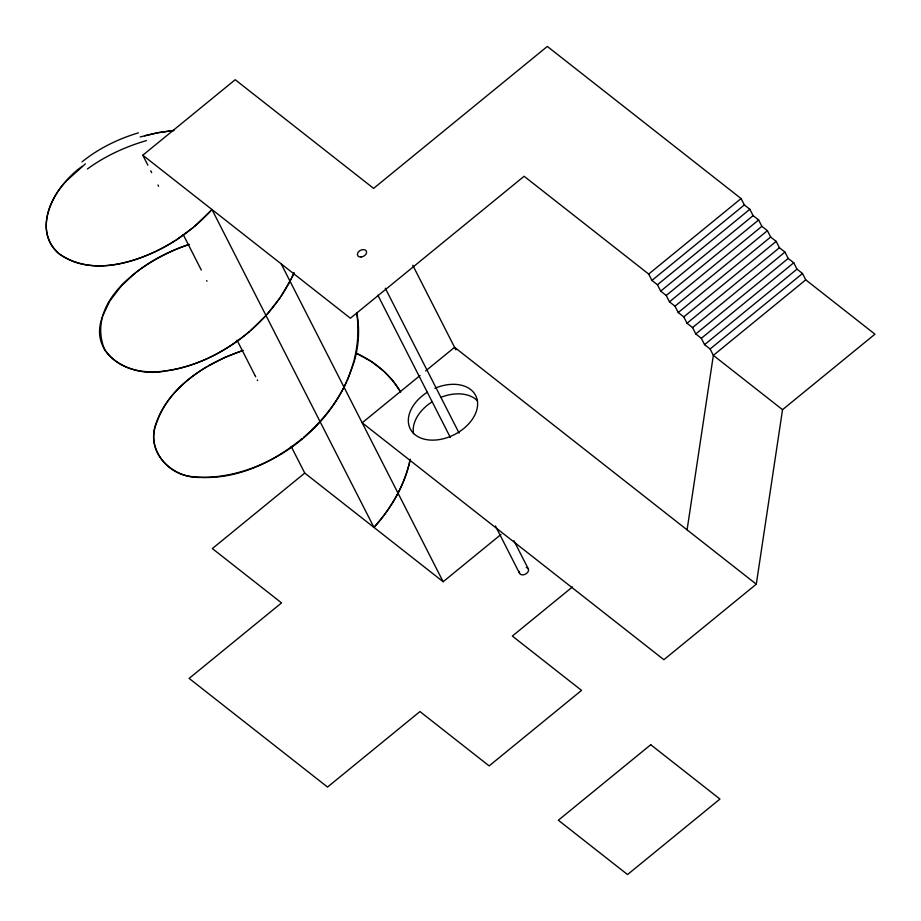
<?xml version="1.0" encoding="UTF-8"?>
<svg xmlns="http://www.w3.org/2000/svg" width="921" height="921" viewBox="0 0 921 921"><rect width="100%" height="100%" fill="white"/><g stroke="black" fill="none" stroke-linecap="round" stroke-linejoin="round"><path stroke-width="1.38" d="M687.089 529.863L713.349 355.356L710.103 348.99L704.565 344.65L701.33 338.295L695.792 333.943L692.557 327.588L687.02 323.236L683.785 316.882L678.247 312.541L675.001 306.186L669.463 301.835L666.228 295.48L660.691 291.128L657.456 284.773L651.918 280.433L648.683 274.067L524.118 176.268L350.394 318.217L142.801 155.223L235.2 79.724L373.604 188.379L547.327 46.441L741.083 198.568L744.329 204.923L749.855 209.274L753.102 215.629L758.639 219.969L761.874 226.336L767.412 230.676L770.647 237.031L776.184 241.383L779.419 247.737L784.957 252.089L788.203 258.444L793.741 262.784L796.976 269.151L802.513 273.491L805.748 279.846L874.95 334.185L782.539 409.684L756.291 584.19L663.88 659.701L362.172 422.808L420.068 375.503M410.271 459.176L409.304 463.482M410.167 459.625C404.814 485.068 391.287 508.254 373.949 527.399L211.991 209.551C196.426 226.647 177.638 240.83 156.846 250.949M354.573 360.41C358.81 344.891 359.904 328.383 356.669 312.576M408.936 464.921C402.857 488.303 390.09 509.578 373.949 527.399M354.182 361.849L347.332 380.396M102.438 316.847C87.61 355.863 132.843 378.554 165.515 370.864M156.731 421.818C145.345 447.618 167.138 475.673 193.94 476.744C233.508 481.476 272.386 463.09 302.295 438.442M102.749 315.868L109.829 300.983L121.1 286.224M157.065 420.839C165.918 397.043 185.984 379.337 207.237 366.535M294.041 272.881L292.038 277.256M293.983 273.03C277.233 310.216 246.022 340.022 209.435 357.567M346.687 381.801C336.625 403.214 321.452 422.025 303.539 437.394M291.347 278.66L280.986 296.412M280.088 297.748L267.067 314.291M66.243 181.241C47.846 199.477 35.597 235.016 59.416 254.046C87.691 274.377 126.258 265.052 155.453 251.629M211.991 209.551L194.331 226.554M265.985 315.5L250.788 330.374M67.118 180.274L85.411 163.857M121.998 285.257L135.076 273.169M249.556 331.445C226.071 351.338 197.531 366.328 166.828 370.691M193.076 227.602L176.095 240.07M425.629 370.956L454.583 347.309L756.291 584.19M501.036 534.422L443.151 581.727L304.747 473.072L212.337 548.571L281.538 602.898L189.139 678.409L327.531 787.064L419.941 711.565L489.143 765.904L581.542 690.393L512.341 636.066L572.471 586.942M648.683 274.067L741.083 198.568M651.918 280.433L744.329 204.923M657.456 284.773L749.855 209.274M660.691 291.128L753.102 215.629M666.228 295.48L758.639 219.969M669.463 301.835L761.874 226.336M675.001 306.186L767.412 230.676M678.247 312.541L770.647 237.031M683.785 316.882L776.184 241.383M687.02 323.236L779.419 247.737M692.557 327.588L784.957 252.089M695.792 333.943L788.203 258.444M701.33 338.295L793.741 262.784M704.565 344.65L796.976 269.151M710.103 348.99L802.513 273.491M805.748 279.846L713.349 355.356L782.539 409.684M82.199 166.333C56.515 184.315 29.714 227.349 59.025 253.724C94.253 278.246 141.661 261.334 174.737 240.934M136.181 272.271C151.965 259.849 170.143 250.639 189.208 244.433M208.549 365.764L225.208 357.267L243.19 350.383M208.042 358.223C176.141 372.924 128.249 382.733 104.672 349.796C84.064 298.657 148.304 257.834 189.07 244.491M242.327 350.671C205.936 363.196 167.806 386.855 155.649 425.479C145.932 453.305 172.929 478.264 199.788 477.4C283.369 478.782 369.217 399.3 356.726 312.91M140.176 136.964L157.341 132.808L173.516 130.46M144.585 135.732L158.044 132.682L173.977 130.425M356.392 353.284L371.531 361.631L383.654 371.071M355.805 353.019C374.191 361.182 390.562 374.582 400.67 392.127M384.667 372.015L393.025 381.018L399.806 390.677M412.781 265.283L455.883 349.865M385.3 288.25L459.095 433.077M513.941 540.731L528.309 568.925M377.886 295.25L450.369 437.51M495.429 525.949L519.582 573.369M281.193 263.89L443.151 581.727M142.801 155.223L147.855 165.158M150.699 170.742L151.654 172.607M157.975 185.017L158.608 186.261M183.279 234.682L201.308 270.072M206.695 280.617L207.006 281.239M237.054 340.217L254.772 374.985M255.082 375.607L255.716 376.839M257.304 379.947L257.615 380.569M291.14 446.374L304.747 473.072M87.426 168.98A127.846 76.501 -13.8 0 1 146.416 140.602M81.946 161.935A127.938 85.895 -10.7 0 1 138.38 132.866M413.517 433.653A36.702 25.12 -27 0 1 432.122 401.821M440.894 397.342A36.702 25.12 -27 0 1 477.55 400.911M434.931 388.271A36.702 25.12 -27 0 1 476.848 409.615A36.702 25.12 -27 0 1 421.864 438.431A36.702 25.12 -27 0 1 427.263 392.288M526.236 567.509A4.893 3.35 -27 0 1 528.159 571.584A4.893 3.35 -27 0 1 522.46 574.865A4.893 3.35 -27 0 1 519.456 571.411M650.744 744.732L558.345 820.231L627.535 874.559L719.946 799.06L650.744 744.732M361.136 256.994A4.893 3.35 -27 0 0 366.362 251.088A4.893 3.35 -27 0 0 358.511 251.824A4.893 3.35 -27 0 0 361.136 256.994"/></g></svg>
